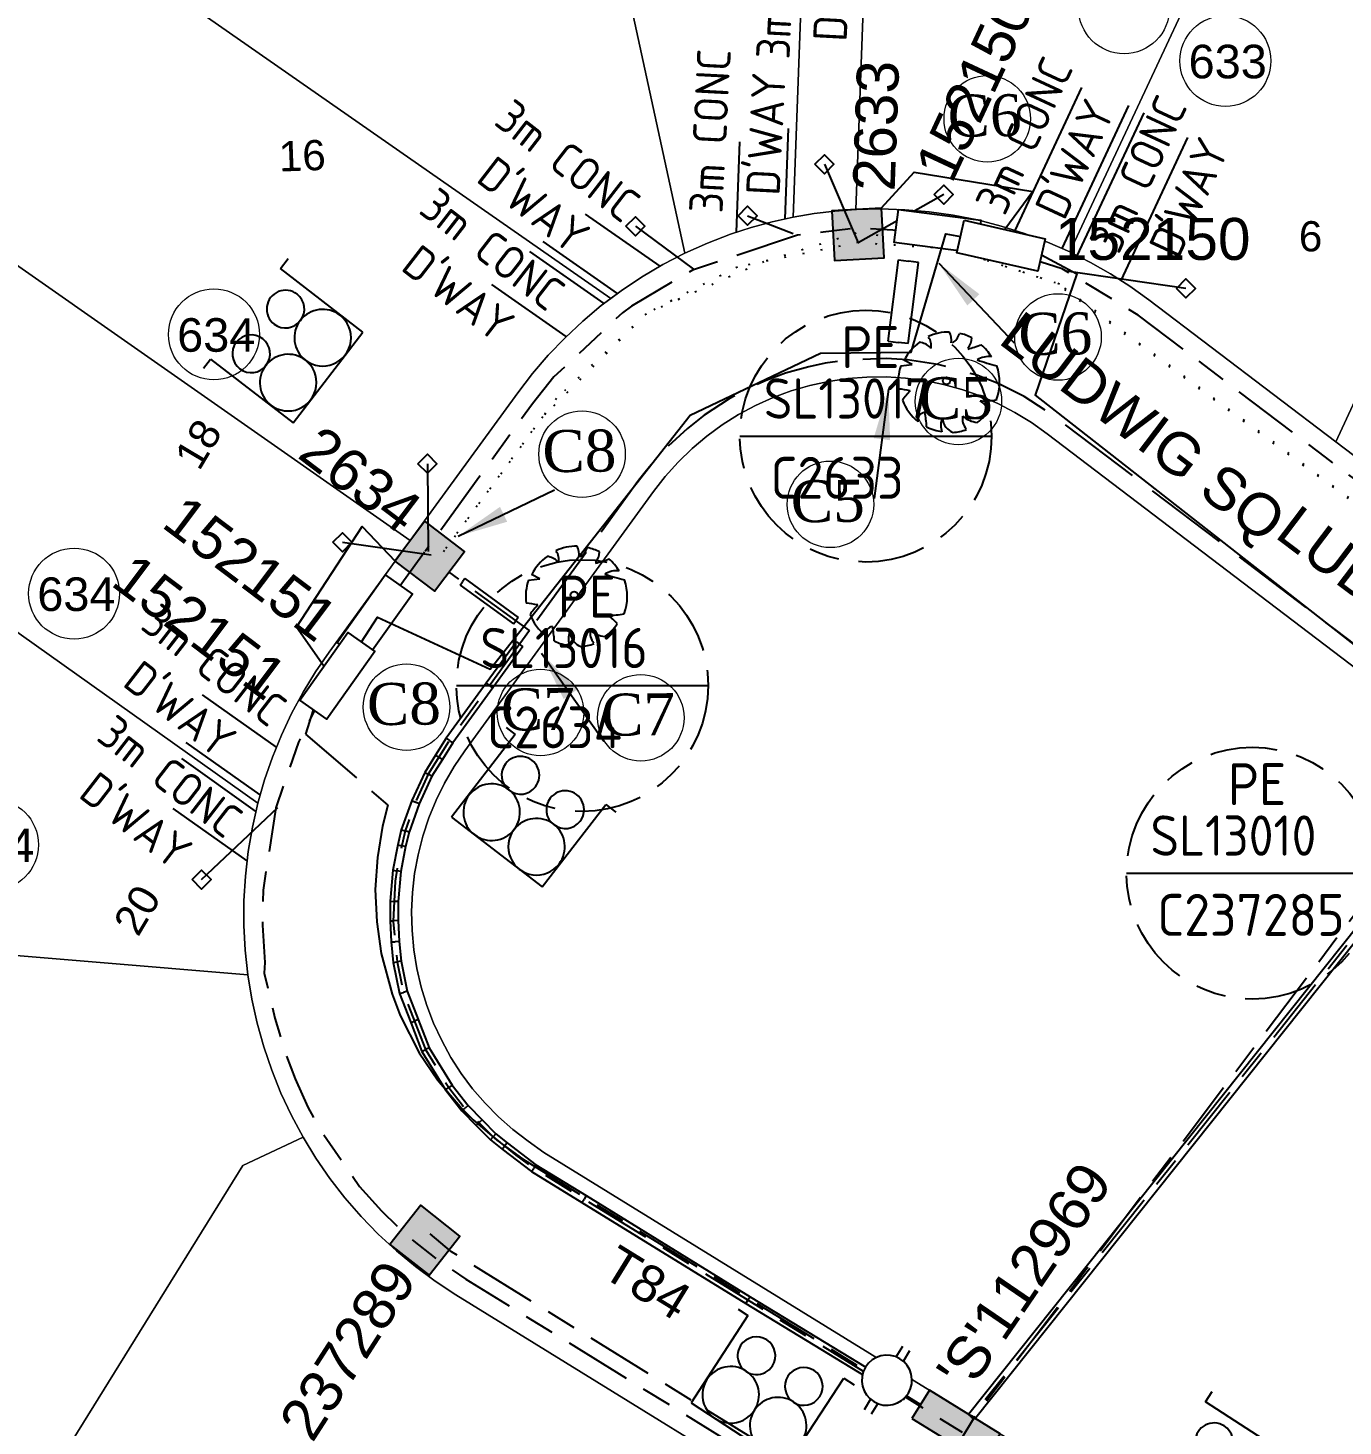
# Model space of a CAD drawing. Header units: metres. Extents: x 298214 to 299272, y 6265564 to 6266203.
# Drawn here: x 298669.6 to 298747.9, y 6265778.5 to 6265861.8 of the extents above; entities that cross this region are included whole.
import ezdxf
from ezdxf.enums import TextEntityAlignment as Align

# ---------------------------------------------------------------- set-up
doc = ezdxf.new("R2010")
doc.units = ezdxf.units.M
for name, pattern in [('Cable Exist UG', [8.2, 4, -1.2, 1.8, -1.2]), ('Cable Remove', [2, 0, -2]), ('IE Trench LV', [6.5, 5, -1.5]), ('IECLCHAINA', [8.2, 4, -1.2, 1.8, -1.2])]:
    doc.linetypes.add(name, pattern=pattern)
doc.layers.get('0').update_dxf_attribs({"color": 6})
doc.layers.add('Cadastre Land Parcels_SP_EXT', color=9, linetype='Continuous', lineweight=5)
doc.layers.add('Cadastre Roads_SP_EXT', color=9, linetype='Continuous', lineweight=5)
for name, color, linetype in [('Duct_SP_NEW', 2, 'Continuous'), ('Equip_LV_EXT', 7, 'Continuous'), ('Equip_LV_NEW', 2, 'Continuous'), ('Mains_HV_EXT', 7, 'Continuous'), ('Mains_LV_EXT', 7, 'Continuous'), ('Mains_LV_New_T8', 2, 'Continuous'), ('Mains_LV_NEW_T84', 2, 'Continuous'), ('Mains_LV_SL_EXT', 7, 'Continuous'), ('Mains_SL_EXT', 7, 'Continuous'), ('Notes_LV_MISC', 7, 'Continuous'), ('NOTES_SL_EXT', 7, 'Continuous'), ('Notes_SL_MISC', 7, 'Continuous'), ('Notes_SP_EXT', 7, 'Continuous'), ('Notes_SP_MISC', 7, 'Continuous'), ('Services_SP_EXT', 7, 'Continuous'), ('SupportsUG_SP_LV_EXT', 7, 'Continuous'), ('SupportsUG_SP_LV_SL_EXT', 7, 'Continuous'), ('Trench_SP_NEW', 2, 'Continuous'), ('UG_Details_SP_MISC', 7, 'Continuous')]:
    doc.layers.add(name, color=color, linetype=linetype)
doc.layers.add('Features_HIDE', color=1, linetype='Continuous', plot=False)
doc.layers.get('Features_HIDE').off()
doc.styles.add('COLUMN_LABEL', font='arial.ttf')
doc.styles.add('iecARIAL', font='arial.ttf', dxfattribs={"height": 2})
doc.styles.add('iecISOCP', font='isocp.shx')
doc.styles.add('iecNAME', font='times.ttf')
doc.styles.add('iecRoadName', font='arial.ttf', dxfattribs={"height": 3.5})
doc.styles.add('POLE_LABEL', font='arial.ttf')
doc.styles.get("Standard").update_dxf_attribs({"font": 'arial.ttf'})
doc.linetypes.add('IECLCABS1', pattern='A,7,-0.5,["/",Standard,S=1.5,R=0,X=0.2,Y=-0.7],-1.8', length=9.3)
doc.linetypes.add('IECLCABX1', pattern='A,7,-0.25,["x",Standard,S=2,R=0,X=0.2,Y=-0.8],-2.1', length=9.35)
doc.dimstyles.new('UGT1', dxfattribs={"dimtxt": 2.5, "dimasz": 2, "dimexe": 1.25, "dimexo": 0.625, "dimgap": 1, "dimtad": 1, "dimjust": 1, "dimlfac": 1000, "dimtxsty": 'iecISOCP', "dimblk1": 'M05', "dimblk2": 'NONE', "dimsah": 1, "dimcen": 0, "dimse1": 1, "dimse2": 1, "dimadec": 0, "dimazin": 0, "dimtfac": 1, "dimtmove": 0, "dimatfit": 3, "dimfxl": 1, "dimarcsym": 0})

# ---------------------------------------------------------------- blocks, each defined once
blk = doc.blocks.new('COLUMN_EXT')
blk.add_hatch(color=256).paths.add_polyline_path([(-1.485, 1.485), (-1.485, -1.485), (1.485, -1.485), (1.485, 1.485)])
blk.add_lwpolyline([(-1.485, -1.485), (1.485, -1.485), (1.485, 1.485), (-1.485, 1.485)], close=True)
for tag, height, style, flags, p in [('ASSET_NUM', 2.5, 'COLUMN_LABEL', 8, (2, 2)), ('STRUCTURE_PLANT_NUMBER', 0.2, 'POLE_LABEL', 9, (1.813, 0.031)), ('STREET_CODE', 0.2, 'COLUMN_LABEL', 9, (1.813, -0.2))]:
    blk.add_attdef(tag, text='', height=height, dxfattribs=dict(style=style, flags=flags)).set_placement(p, align=Align.MIDDLE_LEFT)
at = {"flags": 9}
for tag, p in [('OWNED_BY', (1.813, -0.6)), ('STATE', (1.813, -0.8)), ('COLUMN_TYPE', (1.813, -0.4)), ('STREETNAME', (1.813, -1.6)), ('USAGE', (1.813, -1)), ('LEGEND', (1.813, -1.2)), ('LOCATION', (1.813, -1.4)), ('SUBURB', (1.813, -1.8)), ('NOTES', (1.813, -2))]:
    blk.add_attdef(tag, text='', height=0.2, dxfattribs=at).set_placement(p, align=Align.MIDDLE_LEFT)
at = {"flags": 1}
blk.add_attdef('Z', (1.813, -2.351), '', height=0.2, dxfattribs=at)
blk = doc.blocks.new('PILLAR_EXT')
blk.add_hatch(color=256).paths.add_polyline_path([(-2.475, 0.99), (-2.475, -0.99), (2.475, -0.99), (2.475, 0.99)])
blk.add_lwpolyline([(-2.475, -0.99), (2.475, -0.99), (2.475, 0.99), (-2.475, 0.99)], close=True)
at = {"style": 'iecARIAL', "flags": 8}
blk.add_attdef('ASSET_NUM', (1.5, 3.5), '', height=2.5, dxfattribs=at)
for tag, p, flags in [('OWNED_BY', (0, -0.2), 9), ('STATE', (0, -0.4), 9), ('SUPPORT_TYPE', (0, -0.6), 9), ('USAGE', (0, -0.8), 9), ('LEGEND', (0, -1), 9), ('STREETNAME', (0, -1.8), 9), ('LOCATION', (0, -1.2), 9), ('NOTES', (0, -1.4), 9), ('PARENT', (0, -1.6), 9), ('SUBURB', (0, -2), 1)]:
    blk.add_attdef(tag, p, '', height=0.2, dxfattribs=dict(flags=flags))
blk = doc.blocks.new('CCP_EXT')
at = {"flags": 9}
for tag, p in [('USAGE', (0, -1.2)), ('LEGEND', (0, -1.4)), ('LIFE_SUPPORT', (0, -1.6)), ('STATE', (0, -1.8)), ('NOTES', (0, -2))]:
    blk.add_attdef(tag, text='', height=0.2, dxfattribs=at).set_placement(p, align=Align.MIDDLE_LEFT)
blk.add_wipeout([(0, 0.566), (0.566, 0), (0, -0.566), (-0.566, 0)])
blk.add_lwpolyline([(-0.566, 0), (0, 0.566), (0.566, 0), (0, -0.566), (-0.566, 0)])
at = {"flags": 1}
blk.add_attdef('Z', (0, 0), '', height=0.2, dxfattribs=at)
at = {"flags": 9}
for tag, p in [('CCP_TYPE', (0, 0)), ('OPERATING_VOLTAGE', (0, -0.6)), ('ORIENTATION', (0, -0.8)), ('CONSTRUCTED_VOLTAGE', (0, -0.2)), ('NO_PHASES', (0, -0.4)), ('OWNED_BY', (0, -1))]:
    blk.add_attdef(tag, text='', height=0.2, dxfattribs=at).set_placement(p, align=Align.MIDDLE_LEFT)
blk = doc.blocks.new('LV_UG_LINKS_OPEN_EXT')
for p, q in [((-0.249, 1.473), (-0.249, 2.22)), ((0.249, 1.473), (0.249, 2.22)), ((-0.249, -1.473), (-0.249, -2.22)), ((0.249, -1.473), (0.249, -2.22))]:
    blk.add_line(p, q)
at = {"flags": 9}
for tag, p in [('ACTUAL_STATUS', (0, 0)), ('OPERATING_VOLTAGE', (0, -0.6)), ('ORIENTATION', (0, -0.8)), ('CONSTRUCTED_VOLTAGE', (0, -0.2)), ('NO_PHASES', (0, -0.4)), ('STATE', (0, -1)), ('SWITCH_TYPE', (0, -1.2)), ('USAGE', (0, -1.4)), ('NOTES', (0, -1.6))]:
    blk.add_attdef(tag, text='', height=0.2, dxfattribs=at).set_placement(p, align=Align.MIDDLE_LEFT)
at = {"flags": 1}
blk.add_attdef('Z', (0, 0), '', height=0.2, dxfattribs=at)
blk.add_wipeout([(-0.249, 1.473), (-0.432, 1.43), (-0.608, 1.365), (-0.774, 1.278), (-0.928, 1.171), (-1.067, 1.045), (-1.19, 0.903), (-1.294, 0.747), (-1.377, 0.579), (-1.439, 0.402), (-1.478, 0.218), (-1.494, 0.031), (-1.486, -0.156), (-1.455, -0.341), (-1.4, -0.521), (-1.324, -0.692), (-1.227, -0.853), (-1.11, -1), (-0.976, -1.131), (-0.827, -1.244), (-0.664, -1.338), (-0.491, -1.411), (-0.311, -1.461), (-0.125, -1.489), (0.062, -1.493), (0.249, -1.473), (0.432, -1.43), (0.608, -1.365), (0.774, -1.278), (0.928, -1.171), (1.067, -1.045), (1.19, -0.903), (1.294, -0.747), (1.377, -0.579), (1.439, -0.402), (1.478, -0.218), (1.494, -0.031), (1.486, 0.156), (1.455, 0.341), (1.4, 0.521), (1.324, 0.692), (1.227, 0.853), (1.11, 1), (0.976, 1.131), (0.827, 1.244), (0.664, 1.338), (0.491, 1.411), (0.311, 1.461), (0.125, 1.489), (-0.062, 1.493)])
blk.add_lwpolyline([(0, -1.494, 1), (0, 1.494, 1)], format="xyb", close=True)
blk = doc.blocks.new('d22')
at = {"layer": 'Notes_SP_EXT', "color": 1}
for p, q in [((298704.75, 6265824.31), (298705.67, 6265824.31)), ((298705.67, 6265824.31), (298705.65, 6265816.04)), ((298714.73, 6265816.03), (298714.75, 6265824.29)), ((298714.75, 6265824.29), (298715.75, 6265824.29)), ((298705.65, 6265816.04), (298714.73, 6265816.03))]:
    blk.add_line(p, q, dxfattribs=at)
for points in [[(298706.47, 6265822, 1), (298709.47, 6265822.01, 1)], [(298710.95, 6265822, 1), (298713.95, 6265822.01, 1)], [(298705.69, 6265818.29, 1), (298710.19, 6265818.28, 1)], [(298710.19, 6265818.28, 1), (298714.69, 6265818.28, 1)]]:
    blk.add_lwpolyline(points, format="xyb", close=True, dxfattribs=at)
blk = doc.blocks.new('PILLAR_NEW')
for tag, height, flags, p in [('ASSET_NUM', 2.5, 8, (2, 4)), ('STREET_CODE', 0.2, 9, (1.5, 2)), ('OWNED_BY', 0.2, 9, (1.5, 1.8)), ('OPERATED_BY', 0.2, 9, (1.5, 1.6))]:
    blk.add_attdef(tag, text='', height=height, dxfattribs=dict(flags=flags)).set_placement(p, align=Align.MIDDLE_LEFT)
blk.add_wipeout([(-2.475, 0.99), (2.475, 0.99), (2.475, -0.99), (-2.475, -0.99)])
at = {"lineweight": -3}
blk.add_lwpolyline([(-2.475, 0.99), (2.475, 0.99), (2.475, -0.99), (-2.475, -0.99)], close=True, dxfattribs=at)
for tag, flags, p in [('STATE', 9, (1.5, 1.2)), ('SUPPORT_TYPE', 9, (1.5, 1)), ('USAGE', 9, (1.5, 0.8)), ('MAINTAINED_BY', 9, (1.5, 1.4)), ('SUBURB', 9, (1.5, 0.2)), ('STREETNAME', 9, (1.5, 0)), ('LEGEND', 9, (1.5, 0.6)), ('PARENT', 9, (1.5, 0.4)), ('Z', 1, (1.5, -0.6)), ('LOCATION', 9, (1.5, -0.2)), ('NOTES', 9, (1.5, -0.4))]:
    blk.add_attdef(tag, text='', height=0.2, dxfattribs=dict(flags=flags)).set_placement(p, align=Align.MIDDLE_LEFT)
blk = doc.blocks.new('tre1')
at = {"color": 8}
for p, q in [((356.296, 363.2), (355.804, 363.464)), ((355.804, 363.464), (355.804, 363.464)), ((355.628, 363.125), (356.296, 363.2))]:
    blk.add_line(p, q, dxfattribs=at)
blk.add_circle((358.355, 362.23), 0.217, dxfattribs=at)
for centre, radius, start, end in [((358.501, 362.127), 3.017, 89.33215, 114.38564), ((357.558, 364.653), 1.094, 352.07749, 26.61284), ((358.069, 365.449), 1.144, 304.18683, 338.5411), ((358.501, 362.127), 3.008, 62.87665, 77.70213), ((358.501, 362.127), 2.986, 126.07508, 153.62454), ((356.533, 363.285), 1.272, 48.52033, 80.51513), ((356.704, 364.371), 0.737, 343.65549, 39.76), ((359.002, 364.808), 0.871, 315.84539, 359.76505), ((357.163, 373.045), 9.253, 285.43975, 290.70994), ((358.501, 362.127), 2.967, 31.40984, 49.47525), ((360.884, 362.357), 1.324, 83.53226, 121.6544), ((363.985, 373.961), 11.143, 250.08649, 256.34511), ((358.501, 362.127), 3.042, 160.84261, 187.275), ((358.501, 362.127), 3.025, 340.33073, 19.42997), ((355.09, 356.768), 4.99, 77.37282, 85.46489), ((358.523, 359.275), 3.326, 134.77817, 147.33147), ((358.501, 362.127), 2.972, 200.8103, 231.43916), ((360.576, 364.744), 3.717, 266.7455, 282.01463), ((358.548, 358.533), 3.091, 39.65359, 53.99299), ((357.126, 359.864), 0.494, 97.74104, 188.81075), ((350.893, 359.164), 6.281, 2.94646, 10.92381), ((359.257, 359.6), 1.249, 160.60085, 199.39915), ((359.117, 360.086), 1.009, 186.19115, 248.49517), ((360.225, 359.977), 0.927, 170.63138, 220.62782), ((360.394, 361.44), 1.702, 230.45823, 263.10928), ((358.501, 362.127), 2.914, 305.39404, 326.24638), ((358.501, 362.127), 2.959, 243.14983, 261.83562), ((358.501, 362.127), 2.989, 274.72362, 290.3277)]:
    blk.add_arc(centre, radius, start, end, dxfattribs=at)
blk = doc.blocks.new('_None')
blk = doc.blocks.new('M05')
blk.add_hatch(color=256).paths.add_polyline_path([(-2, 0), (-0.701, -0.75), (-0.701, 0.75)])
at = {"color": 1}
blk.add_lwpolyline([(-0.701, 0.75), (-0.701, -0.75), (-2, 0)], close=True, dxfattribs=at)

msp = doc.modelspace()

# ---------------------------------------------------------------- linework, layer by layer
at = {"layer": 'Cadastre Land Parcels_SP_EXT', "linetype": 'Continuous'}
for points in [[(298696.505, 6265906.612), (298716.182, 6265877.479), (298715.19, 6265850.495), (298716.424, 6265850.704), (298717.664, 6265850.856), (298718.909, 6265850.949), (298719.925, 6265878.605), (298729.311, 6265886.081), (298721.672, 6265919.043), (298709.92, 6265913.237), (298696.505, 6265906.612)], [(298668.378, 6265892.717), (298704.659, 6265867.104), (298708.733, 6265848.348), (298710.077, 6265848.951), (298711.453, 6265849.478), (298712.682, 6265849.877), (298713.93, 6265850.217), (298715.19, 6265850.495), (298716.182, 6265877.479), (298696.505, 6265906.612), (298694.246, 6265905.495), (298679.96, 6265898.438), (298668.378, 6265892.717)], [(298655.134, 6265879.928), (298704.324, 6265845.654), (298704.928, 6265846.107), (298706.154, 6265846.924), (298707.425, 6265847.672), (298708.733, 6265848.348), (298704.659, 6265867.104), (298668.378, 6265892.717), (298656.088, 6265886.647), (298655.134, 6265879.928)], [(298744.045, 6265874.893), (298729.311, 6265886.081), (298719.925, 6265878.605), (298718.909, 6265850.949), (298720.368, 6265850.984), (298721.826, 6265850.939), (298723.28, 6265850.815), (298724.724, 6265850.61), (298726.155, 6265850.326), (298727.569, 6265849.965), (298728.961, 6265849.527), (298730.326, 6265849.014), (298731.662, 6265848.426), (298744.045, 6265874.893)], [(298652.213, 6265859.328), (298692.36, 6265831.223), (298698.768, 6265840.031), (298699.648, 6265841.176), (298700.59, 6265842.27), (298701.588, 6265843.311), (298702.644, 6265844.297), (298703.749, 6265845.224), (298704.324, 6265845.654), (298655.134, 6265879.928), (298652.213, 6265859.328)], [(298759.576, 6265863.101), (298744.045, 6265874.893), (298731.662, 6265848.426), (298732.892, 6265847.803), (298734.087, 6265847.12), (298735.245, 6265846.374), (298736.365, 6265845.57), (298747.513, 6265837.104), (298759.576, 6265863.101)], [(298778.688, 6265848.59), (298759.576, 6265863.101), (298747.513, 6265837.104), (298758.574, 6265828.709), (298764.176, 6265829.475), (298778.688, 6265848.59)], [(298648.373, 6265840.387), (298683.291, 6265815.593), (298683.685, 6265816.967), (298684.153, 6265818.318), (298684.693, 6265819.641), (298685.302, 6265820.933), (298685.98, 6265822.19), (298686.725, 6265823.411), (298687.535, 6265824.588), (298692.36, 6265831.223), (298652.213, 6265859.328), (298648.373, 6265840.387)], [(298644.223, 6265820.969), (298645.941, 6265819.84), (298664.364, 6265806.893), (298682.688, 6265805.36), (298682.53, 6265806.826), (298682.454, 6265808.297), (298682.459, 6265809.77), (298682.546, 6265811.241), (298682.713, 6265812.705), (298682.963, 6265814.157), (298683.291, 6265815.593), (298648.373, 6265840.387), (298646.829, 6265832.782), (298644.223, 6265820.969)], [(298707.396, 6265740.85), (298665.492, 6265766.774), (298682.389, 6265794.004), (298685.98, 6265795.692), (298685.284, 6265796.984), (298684.661, 6265798.314), (298684.111, 6265799.676), (298683.638, 6265801.065), (298683.243, 6265802.479), (298682.925, 6265803.912), (298682.688, 6265805.36), (298664.364, 6265806.893), (298645.941, 6265819.84), (298644.223, 6265820.97), (298639.469, 6265814.242), (298625.968, 6265795.133), (298623.767, 6265792.053), (298594.687, 6265782.006), (298571.29, 6265773.915), (298633.078, 6265735.795), (298684.654, 6265703.98), (298707.396, 6265740.85)], [(298709.455, 6265744.19), (298720.97, 6265770.331), (298695.081, 6265786.299), (298693.854, 6265787.103), (298692.672, 6265787.976), (298691.54, 6265788.911), (298690.462, 6265789.907), (298689.441, 6265790.96), (298688.479, 6265792.069), (298687.579, 6265793.231), (298686.746, 6265794.439), (298685.98, 6265795.692), (298682.389, 6265794.004), (298665.492, 6265766.774), (298707.396, 6265740.85), (298709.455, 6265744.19)]]:
    msp.add_lwpolyline(points, close=True, dxfattribs=at)
msp.add_lwpolyline([(298751.766, 6265821.292), (298730.317, 6265837.577), (298729.38, 6265838.267), (298728.397, 6265838.863), (298727.376, 6265839.39), (298726.322, 6265839.845), (298725.239, 6265840.225), (298724.131, 6265840.53), (298723.006, 6265840.758), (298721.868, 6265840.907), (298720.721, 6265840.977), (298719.573, 6265840.968), (298718.429, 6265840.88), (298717.292, 6265840.712), (298716.171, 6265840.466), (298715.069, 6265840.144), (298713.992, 6265839.747), (298712.945, 6265839.275), (298711.933, 6265838.732), (298710.96, 6265838.121), (298710.033, 6265837.444), (298709.155, 6265836.705), (298708.33, 6265835.904), (298707.562, 6265835.052), (298706.855, 6265834.147), (298695.622, 6265818.704), (298694.985, 6265817.76), (298694.413, 6265816.776), (298693.91, 6265815.753), (298693.479, 6265814.7), (298693.121, 6265813.618), (298692.837, 6265812.515), (298692.63, 6265811.396), (298692.5, 6265810.265), (298692.448, 6265809.126), (298692.475, 6265807.988), (298692.579, 6265806.855), (298692.761, 6265805.731), (298693.019, 6265804.621), (298693.353, 6265803.532), (298693.76, 6265802.469), (298694.24, 6265801.436), (298694.79, 6265800.439), (298695.407, 6265799.481), (298696.086, 6265798.568), (298696.828, 6265797.704), (298697.628, 6265796.892), (298698.48, 6265796.137), (298699.383, 6265795.443), (298700.332, 6265794.765), (298786.622, 6265741.573)], dxfattribs=at)
at = {"layer": 'Cadastre Land Parcels_SP_EXT'}
for centre in [(298734.896, 6265862.938), (298740.935, 6265859.801), (298680.672, 6265843.512), (298667.508, 6265813.108)]:
    msp.add_circle(centre, 2.709, dxfattribs=at)
at = {"layer": 'Duct_SP_NEW'}
for p, q in [((298722.028, 6265842.958), (298722.655, 6265847.79)), ((298722.655, 6265847.79), (298722.06, 6265847.867)), ((298720.838, 6265843.112), (298721.433, 6265843.035)), ((298722.028, 6265842.958), (298721.433, 6265843.035))]:
    msp.add_line(p, q, dxfattribs=at)
at = {"layer": 'Mains_LV_EXT', "linetype": 'Cable Exist UG'}
msp.add_lwpolyline([(298686.589, 6265821.152), (298686.129, 6265819.702), (298691.04, 6265815.467), (298691.04, 6265815.467), (298690.716, 6265814.21), (298690.415, 6265812.344), (298690.284, 6265810.434), (298690.372, 6265808.523), (298690.636, 6265806.618), (298691.287, 6265804.198), (298691.768, 6265802.942), (298692.902, 6265800.708), (298693.989, 6265799.101), (298695.434, 6265797.391), (298696.106, 6265796.709), (298697.533, 6265795.503), (298699.054, 6265794.389), (298722.778, 6265779.765)], dxfattribs=at)
at = {"layer": 'Mains_LV_SL_EXT', "linetype": 'Cable Exist UG'}
msp.add_lwpolyline([(298722.019, 6265772.041), (298720.499, 6265772.97), (298694.834, 6265788.847), (298693.548, 6265789.932)], dxfattribs=at)
at = {"layer": 'Notes_LV_MISC', "lineweight": 0}
for centre in [(298725.025, 6265839.516), (298700.129, 6265820.98)]:
    msp.add_circle(centre, 2.577, dxfattribs=at)
at = {"layer": 'Notes_SL_MISC', "color": 7, "linetype": 'Continuous'}
for p, q in [((298712.005, 6265837.45), (298727.005, 6265837.45)), ((298695.114, 6265822.589), (298710.114, 6265822.589)), ((298735.042, 6265811.412), (298750.042, 6265811.412))]:
    msp.add_line(p, q, dxfattribs=at)
at = {"layer": 'Notes_SL_MISC', "color": 7, "linetype": 'IECLCHAINA'}
for centre in [(298719.505, 6265837.45), (298702.614, 6265822.589), (298742.542, 6265811.412)]:
    msp.add_circle(centre, 7.5, dxfattribs=at)
at = {"layer": 'Notes_SP_EXT'}
for p, q in [((298731.204, 6265848.628), (298735.189, 6265857.145)), ((298732.108, 6265848.2), (298736.092, 6265856.718)), ((298714.699, 6265850.387), (298714.899, 6265855.783)), ((298703.924, 6265845.354), (298699.485, 6265848.447)), ((298704.723, 6265845.954), (298700.284, 6265849.047)), ((298701.664, 6265843.381), (298697.225, 6265846.474)), ((298684.396, 6265818.913), (298679.993, 6265822.039)), ((298683.429, 6265816.073), (298679.026, 6265819.199)), ((298683.153, 6265815.112), (298678.75, 6265818.238)), ((298682.649, 6265812.141), (298678.246, 6265815.268))]:
    msp.add_line(p, q, dxfattribs=at)
at = {"layer": 'Notes_SP_EXT', "lineweight": 0}
for centre in [(298730.959, 6265843.357), (298702.602, 6265836.374), (298717.401, 6265833.386), (298706.104, 6265820.67)]:
    msp.add_circle(centre, 2.577, dxfattribs=at)
at = {"layer": 'UG_Details_SP_MISC', "color": 7, "linetype": 'Cable Exist UG'}
msp.add_line((298699.472, 6265825.866), (298694.674, 6265829.358), dxfattribs=at)
at = {"layer": 'UG_Details_SP_MISC'}
for p, q in [((298695.341, 6265828.575), (298695.483, 6265828.769)), ((298695.341, 6265828.575), (298698.522, 6265826.261)), ((298695.624, 6265828.963), (298695.483, 6265828.769)), ((298695.624, 6265828.963), (298698.804, 6265826.649)), ((298698.522, 6265826.261), (298698.663, 6265826.455)), ((298698.804, 6265826.649), (298698.663, 6265826.455)), ((298698.689, 6265825.199), (298696.896, 6265822.734)), ((298698.689, 6265825.199), (298698.883, 6265825.058)), ((298699.078, 6265824.917), (298697.284, 6265822.451)), ((298699.078, 6265824.917), (298698.883, 6265825.058)), ((298696.896, 6265822.734), (298694.51, 6265819.453)), ((298696.896, 6265822.734), (298697.09, 6265822.593)), ((298697.284, 6265822.451), (298697.09, 6265822.593)), ((298697.284, 6265822.451), (298694.908, 6265819.184)), ((298694.51, 6265819.453), (298693.873, 6265818.438)), ((298694.51, 6265819.453), (298694.709, 6265819.318)), ((298694.908, 6265819.184), (298694.709, 6265819.318)), ((298693.873, 6265818.438), (298693.233, 6265817.417)), ((298693.873, 6265818.438), (298694.077, 6265818.31)), ((298694.908, 6265819.184), (298694.28, 6265818.183)), ((298694.28, 6265818.183), (298693.656, 6265817.187)), ((298694.28, 6265818.183), (298694.077, 6265818.31)), ((298693.233, 6265817.417), (298692.453, 6265815.734)), ((298693.656, 6265817.187), (298692.898, 6265815.552)), ((298693.233, 6265817.417), (298693.444, 6265817.302)), ((298693.656, 6265817.187), (298693.444, 6265817.302)), ((298755.709, 6265816.931), (298725.62, 6265779.163)), ((298756.085, 6265816.632), (298725.995, 6265778.864)), ((298692.453, 6265815.734), (298691.833, 6265813.997)), ((298692.898, 6265815.552), (298692.295, 6265813.861)), ((298692.453, 6265815.734), (298692.675, 6265815.643)), ((298692.898, 6265815.552), (298692.675, 6265815.643)), ((298691.833, 6265813.997), (298691.623, 6265813.096)), ((298691.833, 6265813.997), (298692.064, 6265813.929)), ((298692.295, 6265813.861), (298692.064, 6265813.929)), ((298692.295, 6265813.861), (298692.093, 6265812.995)), ((298691.623, 6265813.096), (298691.322, 6265811.583)), ((298691.623, 6265813.096), (298691.858, 6265813.046)), ((298692.093, 6265812.995), (298691.799, 6265811.517)), ((298692.093, 6265812.995), (298691.858, 6265813.046)), ((298691.322, 6265811.583), (298691.174, 6265809.744)), ((298691.322, 6265811.583), (298691.56, 6265811.55)), ((298691.799, 6265811.517), (298691.56, 6265811.55)), ((298691.799, 6265811.517), (298691.654, 6265809.725)), ((298691.174, 6265809.744), (298691.176, 6265808.573)), ((298691.174, 6265809.744), (298691.414, 6265809.734)), ((298691.654, 6265809.725), (298691.414, 6265809.734)), ((298691.654, 6265809.725), (298691.656, 6265808.584)), ((298691.176, 6265808.573), (298691.416, 6265808.578)), ((298691.176, 6265808.573), (298691.23, 6265807.314)), ((298691.656, 6265808.584), (298691.416, 6265808.578)), ((298691.656, 6265808.584), (298691.709, 6265807.347)), ((298691.23, 6265807.314), (298691.47, 6265807.331)), ((298691.23, 6265807.314), (298691.343, 6265806.094)), ((298691.709, 6265807.347), (298691.47, 6265807.331)), ((298691.709, 6265807.347), (298691.818, 6265806.165)), ((298691.343, 6265806.094), (298691.58, 6265806.13)), ((298691.343, 6265806.094), (298691.729, 6265804.241)), ((298691.818, 6265806.165), (298691.58, 6265806.13)), ((298691.818, 6265806.165), (298692.191, 6265804.377)), ((298691.729, 6265804.241), (298691.96, 6265804.309)), ((298692.191, 6265804.377), (298691.96, 6265804.309)), ((298692.191, 6265804.377), (298692.842, 6265802.691)), ((298691.729, 6265804.241), (298692.394, 6265802.518)), ((298692.394, 6265802.518), (298692.618, 6265802.605)), ((298692.842, 6265802.691), (298692.618, 6265802.605)), ((298692.842, 6265802.691), (298693.491, 6265801.007)), ((298692.394, 6265802.518), (298693.059, 6265800.794)), ((298693.491, 6265801.007), (298693.275, 6265800.9)), ((298693.491, 6265801.007), (298694.859, 6265798.776)), ((298693.059, 6265800.794), (298693.275, 6265800.9)), ((298693.059, 6265800.794), (298694.464, 6265798.501)), ((298694.464, 6265798.501), (298694.661, 6265798.638)), ((298694.464, 6265798.501), (298695.45, 6265797.249)), ((298694.859, 6265798.776), (298694.661, 6265798.638)), ((298694.859, 6265798.776), (298695.811, 6265797.566)), ((298695.45, 6265797.249), (298695.631, 6265797.408)), ((298695.45, 6265797.249), (298696.301, 6265796.385)), ((298695.811, 6265797.566), (298695.631, 6265797.408)), ((298695.811, 6265797.566), (298696.643, 6265796.722)), ((298696.301, 6265796.385), (298696.472, 6265796.553)), ((298696.301, 6265796.385), (298697.152, 6265795.521)), ((298696.643, 6265796.722), (298696.472, 6265796.553)), ((298696.643, 6265796.722), (298697.475, 6265795.877)), ((298697.152, 6265795.521), (298697.313, 6265795.699)), ((298697.152, 6265795.521), (298697.837, 6265794.966)), ((298697.475, 6265795.877), (298697.313, 6265795.699)), ((298697.475, 6265795.877), (298698.132, 6265795.344)), ((298697.837, 6265794.966), (298697.984, 6265795.155)), ((298698.132, 6265795.344), (298697.984, 6265795.155)), ((298698.132, 6265795.344), (298699.859, 6265794.046)), ((298697.837, 6265794.966), (298699.588, 6265793.649)), ((298699.588, 6265793.649), (298699.724, 6265793.848)), ((298699.588, 6265793.649), (298702.599, 6265791.794)), ((298699.859, 6265794.046), (298699.724, 6265793.848)), ((298699.859, 6265794.046), (298702.85, 6265792.203)), ((298702.599, 6265791.794), (298702.724, 6265791.998)), ((298702.599, 6265791.794), (298712.364, 6265785.774)), ((298702.85, 6265792.203), (298702.724, 6265791.998)), ((298702.85, 6265792.203), (298712.615, 6265786.183)), ((298712.364, 6265785.774), (298712.49, 6265785.978)), ((298712.615, 6265786.183), (298712.49, 6265785.978)), ((298712.615, 6265786.183), (298721.996, 6265780.467)), ((298712.364, 6265785.774), (298721.746, 6265780.057)), ((298721.746, 6265780.057), (298721.871, 6265780.262)), ((298721.996, 6265780.467), (298721.871, 6265780.262)), ((298725.62, 6265779.163), (298725.807, 6265779.013)), ((298725.995, 6265778.864), (298725.807, 6265779.013))]:
    msp.add_line(p, q, dxfattribs=at)
at = {"layer": 'UG_Details_SP_MISC', "color": 7, "linetype": 'Cable Exist UG', "flags": 128}
for points in [[(298699.472, 6265825.867), (298694.709, 6265819.318), (298693.444, 6265817.302), (298692.675, 6265815.643), (298692.064, 6265813.929), (298691.652, 6265812.162), (298691.469, 6265810.937), (298691.359, 6265808.531), (298691.58, 6265806.13), (298691.96, 6265804.309), (298693.275, 6265800.9), (298694.661, 6265798.638), (298695.631, 6265797.408), (298697.313, 6265795.699), (298698.655, 6265794.611), (298699.724, 6265793.848), (298725.256, 6265778.109)], [(298756.514, 6265817.594), (298725.807, 6265779.013)], [(298721.896, 6265780.303), (298722.775, 6265779.761)]]:
    msp.add_lwpolyline(points, dxfattribs=at)

# ---------------------------------------------------------------- block references
at = {"layer": 'Features_HIDE', "color": 7, "linetype": 'Cable Exist UG', "xscale": 0.75, "yscale": 0.75, "zscale": 0.75}
for p, rotation in [((3889342.925, 3225875.914), 52.47706350081294), ((-2741267.505, 2675157.213), 322.477063500813), ((4136114.11, 3543866.652), 57.38072286632413)]:
    msp.add_blockref('d22', p, dxfattribs=dict(at, rotation=rotation))
at = {"layer": 'Notes_SP_MISC', "lineweight": 0, "xscale": 0.9974999999976717, "yscale": 0.9974999999976717, "zscale": 0.9974999999976717}
for p in [(298366.86, 6265479.417), (298344.676, 6265466.659)]:
    msp.add_blockref('tre1', p, dxfattribs=at)
at = {"layer": 'SupportsUG_SP_LV_EXT'}
ref = msp.add_blockref('PILLAR_EXT', (298724.885, 6265778.467), dxfattribs=dict(at, rotation=328.3562681973784))
ref.add_attrib('ASSET_NUM', "'S'112969", dxfattribs={"layer": '0', "height": 2.5, "rotation": 55.65643, "style": 'iecARIAL'}).set_placement((298724.614, 6265781.086), align=Align.MIDDLE_LEFT)
at = {"layer": 'SupportsUG_SP_LV_SL_EXT'}
ref = msp.add_blockref('COLUMN_EXT', (298719.047, 6265849.468), dxfattribs=dict(at, rotation=183.1200345579374))
ref.add_attrib('ASSET_NUM', '2633', dxfattribs={"layer": '0', "height": 2.5, "rotation": 88, "style": 'COLUMN_LABEL'}).set_placement((298722.248, 6265859.748), align=Align.BOTTOM_RIGHT)
ref = msp.add_blockref('COLUMN_EXT', (298693.521, 6265830.294), dxfattribs=dict(at, rotation=232.8107269866121))
ref.add_attrib('ASSET_NUM', '2634', dxfattribs={"layer": '0', "height": 2.5, "rotation": 322.84695, "style": 'COLUMN_LABEL'}).set_placement((298693.269, 6265833.523), align=Align.TOP_RIGHT)
ref = msp.add_blockref('COLUMN_EXT', (298693.244, 6265789.542), dxfattribs=dict(at, rotation=321.9787026064821))
ref.add_attrib('ASSET_NUM', '237289', dxfattribs={"layer": '0', "height": 2.5, "rotation": 57.24643, "style": 'COLUMN_LABEL'}).set_placement((298690.738, 6265788.572), align=Align.TOP_RIGHT)

# ---------------------------------------------------------------- texts
at = {"layer": 'Cadastre Land Parcels_SP_EXT'}
for s, height, p in [('633', 2, (298738.741, 6265858.765)), ('6', 1.8, (298745.31, 6265848.457)), ('634', 2, (298678.478, 6265842.477)), ('634', 2, (298665.314, 6265812.072))]:
    msp.add_text(s, height=height, dxfattribs=at).set_placement(p)
for s, rotation, p in [('16', 2.19634, (298684.567, 6265853.208)), ('18', 59.22005, (298679.789, 6265835.315)), ('20', 59.22005, (298676.148, 6265807.563))]:
    msp.add_text(s, height=1.8, rotation=rotation, dxfattribs=at).set_placement(p)
at = {"layer": 'Mains_LV_EXT'}
msp.add_text('T84', height=2.2, rotation=328.34898, dxfattribs=at).set_placement((298703.651, 6265787.469))
at = {"layer": 'Notes_LV_MISC', "style": 'iecNAME'}
for s, p in [('C5', (298722.677, 6265838.444)), ('C7', (298697.781, 6265819.908))]:
    msp.add_text(s, height=2.5, rotation=0.56706, dxfattribs=at).set_placement(p)
at = {"layer": 'Notes_LV_MISC', "color": 1}
msp.add_text('LUDWIG SQ', height=2.5, rotation=322.88574, dxfattribs=at).set_placement((298743.798, 6265831.472))
at = {"layer": 'NOTES_SL_EXT', "char_height": 2.5, "width": 5.05471, "attachment_point": 1, "style": 'iecRoadName'}
for insert in [(298718.052, 6265843.998), (298701.162, 6265829.136), (298741.09, 6265817.96)]:
    msp.add_mtext('{\\Fisocp|c0;PE}', dxfattribs=dict(at, insert=insert))
at = {"layer": 'Notes_SL_MISC', "color": 1}
msp.add_text('LUDWIG SQ', height=2.5, rotation=322.88574, dxfattribs=at).set_placement((298727.325, 6265843.035))
at = {"layer": 'Notes_SL_MISC', "width": 13.64263, "attachment_point": 1, "style": 'iecRoadName'}
for s, insert, char_height in [('{\\Fisocp|c0;SL13017}', (298713.432, 6265840.891), 2.4), ('{\\Fisocp|c0;C2633}', (298713.83, 6265836.215), 2.5), ('{\\Fisocp|c0;SL13016}', (298696.542, 6265826.029), 2.4), ('{\\Fisocp|c0;C2634}', (298696.94, 6265821.353), 2.5), ('{\\Fisocp|c0;SL13010}', (298736.47, 6265814.853), 2.4), ('{\\Fisocp|c0;C237285}', (298736.868, 6265810.177), 2.5)]:
    msp.add_mtext(s, dxfattribs=dict(at, insert=insert, char_height=char_height))
at = {"layer": 'Notes_SP_EXT', "style": 'iecNAME'}
for s, p in [('C6', (298728.611, 6265842.285)), ('C8', (298700.254, 6265835.302)), ('C5', (298715.053, 6265832.313)), ('C7', (298703.756, 6265819.598))]:
    msp.add_text(s, height=2.5, rotation=0.56706, dxfattribs=at).set_placement(p)
at = {"layer": 'Notes_SP_EXT', "lineweight": 0, "char_height": 2, "width": 15.06754, "attachment_point": 5, "style": 'iecISOCP'}
for insert, rotation in [((298715.887, 6265864.716), 87.01159), ((298737.25, 6265852.372), 65.08419), ((298696.245, 6265847.264), 322.26633)]:
    msp.add_mtext("3m CONC D'WAY", dxfattribs=dict(at, insert=insert, rotation=rotation))

# ---------------------------------------------------------------- leaders
at = {"layer": 'Notes_SP_EXT', "lineweight": 0}
for points in [[(298723.857, 6265847.749), (298728.34, 6265843.003)], [(298720.852, 6265840.244), (298720.015, 6265833.729)], [(298695.226, 6265831.492), (298700.956, 6265834.249)], [(298700.178, 6265824.519), (298703.892, 6265819.278)]]:
    msp.add_leader(points, dimstyle='UGT1', override={"dimasz": 3, "dimgap": 1, "dimtad": 0}, dxfattribs=at)

# ---------------------------------------------------------------- next in the draw order: block references
at = {"layer": 'Services_SP_EXT'}
for p in [(298717.041, 6265853.65), (298724.152, 6265851.841), (298712.463, 6265850.582), (298705.783, 6265849.957), (298738.585, 6265846.249), (298693.388, 6265835.808), (298688.325, 6265831.125), (298679.932, 6265811.03)]:
    msp.add_blockref('CCP_EXT', p, dxfattribs=at)

# ---------------------------------------------------------------- next in the draw order: linework, layer by layer
at = {"layer": 'Cadastre Roads_SP_EXT', "linetype": 'Continuous'}
for points in [[(298758.212, 6265828.984), (298747.513, 6265837.104), (298736.365, 6265845.57), (298735.245, 6265846.374), (298734.087, 6265847.12), (298732.892, 6265847.803), (298731.662, 6265848.426), (298730.326, 6265849.014), (298728.961, 6265849.527), (298727.569, 6265849.965), (298726.155, 6265850.326), (298724.724, 6265850.61), (298723.28, 6265850.815), (298721.826, 6265850.939), (298720.368, 6265850.984), (298718.909, 6265850.949), (298717.664, 6265850.856), (298716.424, 6265850.704), (298715.191, 6265850.495), (298713.93, 6265850.217), (298712.682, 6265849.877), (298711.453, 6265849.478), (298710.077, 6265848.951), (298708.733, 6265848.348), (298707.425, 6265847.672), (298706.154, 6265846.924), (298704.928, 6265846.107), (298703.749, 6265845.224), (298702.644, 6265844.297), (298701.588, 6265843.311), (298700.59, 6265842.27), (298699.648, 6265841.176), (298698.768, 6265840.031), (298692.36, 6265831.223), (298687.535, 6265824.588), (298686.725, 6265823.411), (298685.98, 6265822.19), (298685.302, 6265820.933), (298684.693, 6265819.641), (298684.153, 6265818.318), (298683.685, 6265816.967), (298683.291, 6265815.593), (298682.963, 6265814.157), (298682.713, 6265812.705), (298682.546, 6265811.241), (298682.459, 6265809.77), (298682.454, 6265808.297), (298682.53, 6265806.826), (298682.688, 6265805.36), (298682.925, 6265803.912), (298683.243, 6265802.479), (298683.638, 6265801.065), (298684.111, 6265799.675), (298684.661, 6265798.314), (298685.284, 6265796.984), (298685.98, 6265795.692), (298686.746, 6265794.439), (298687.579, 6265793.231), (298688.479, 6265792.069), (298689.441, 6265790.96), (298690.462, 6265789.907), (298691.54, 6265788.911), (298692.672, 6265787.976), (298693.854, 6265787.103), (298695.081, 6265786.299), (298720.97, 6265770.331)], [(298786.622, 6265741.573), (298700.332, 6265794.765), (298699.383, 6265795.443), (298698.48, 6265796.137), (298697.628, 6265796.892), (298696.828, 6265797.704), (298696.086, 6265798.568), (298695.407, 6265799.481), (298694.79, 6265800.439), (298694.24, 6265801.436), (298693.76, 6265802.469), (298693.353, 6265803.532), (298693.019, 6265804.621), (298692.761, 6265805.731), (298692.579, 6265806.855), (298692.475, 6265807.988), (298692.448, 6265809.126), (298692.5, 6265810.265), (298692.63, 6265811.396), (298692.837, 6265812.515), (298693.121, 6265813.618), (298693.479, 6265814.7), (298693.91, 6265815.753), (298694.413, 6265816.776), (298694.985, 6265817.76), (298695.622, 6265818.704), (298706.855, 6265834.147), (298707.562, 6265835.052), (298708.33, 6265835.904), (298709.155, 6265836.705), (298710.033, 6265837.444), (298710.96, 6265838.121), (298711.933, 6265838.732), (298712.945, 6265839.275), (298713.992, 6265839.747), (298715.069, 6265840.144), (298716.171, 6265840.466), (298717.292, 6265840.712), (298718.429, 6265840.88), (298719.573, 6265840.968), (298720.721, 6265840.977), (298721.868, 6265840.907), (298723.006, 6265840.758), (298724.131, 6265840.53), (298725.239, 6265840.225), (298726.322, 6265839.845), (298727.376, 6265839.39), (298728.397, 6265838.863), (298729.38, 6265838.267), (298730.317, 6265837.577), (298751.766, 6265821.292)]]:
    msp.add_lwpolyline(points, dxfattribs=at)
at = {"layer": 'Mains_HV_EXT', "linetype": 'Cable Exist UG'}
msp.add_lwpolyline([(298764.082, 6265824.704), (298759.616, 6265819.083), (298755.665, 6265818.24), (298726.015, 6265779.047), (298720.791, 6265770.59), (298709.216, 6265744.336), (298684.395, 6265704.212), (298682.996, 6265701.751), (298649.9, 6265722.01), (298638.593, 6265706.949)], dxfattribs=at)
at = {"layer": 'Mains_LV_EXT', "linetype": 'Cable Remove', "ltscale": 0.5}
for points in [[(298719.062, 6265848.976), (298711.864, 6265847.525), (298706.426, 6265844.744), (298701.076, 6265839.694), (298693.992, 6265830.072)], [(298776.586, 6265842.912), (298765.267, 6265827.613), (298758.022, 6265826.623), (298731.048, 6265846.502), (298724.576, 6265848.608), (298719.059, 6265848.963)]]:
    msp.add_lwpolyline(points, dxfattribs=at)
at = {"layer": 'Mains_SL_EXT', "linetype": 'Cable Remove', "ltscale": 0.5}
for points in [[(298718.929, 6265849.538), (298713.439, 6265847.842), (298706.426, 6265844.744), (298700.273, 6265838.603), (298693.992, 6265830.072)], [(298762.128, 6265812.089), (298758.772, 6265809.965), (298751.686, 6265814.622), (298759.793, 6265825.257), (298730.819, 6265846.578), (298724.576, 6265848.608), (298719.468, 6265849.538)]]:
    msp.add_lwpolyline(points, dxfattribs=at)
at = {"layer": 'Notes_SP_EXT'}
for p, q in [((298734.715, 6265846.716), (298738.699, 6265855.233)), ((298711.806, 6265849.593), (298712.006, 6265854.989)), ((298707.251, 6265847.57), (298702.812, 6265850.663))]:
    msp.add_line(p, q, dxfattribs=at)
at = {"layer": 'Services_SP_EXT'}
for points in [[(298717.041, 6265853.65), (298719.059, 6265848.963)], [(298724.152, 6265851.841), (298719.059, 6265848.963)], [(298712.463, 6265850.582), (298715.174, 6265849.516)], [(298705.783, 6265849.957), (298709.242, 6265847.388)], [(298738.585, 6265846.249), (298731.465, 6265847.271)], [(298693.388, 6265835.808), (298693.433, 6265830.579)], [(298688.325, 6265831.125), (298693.607, 6265830.385)], [(298679.932, 6265811.03), (298684.47, 6265815.325)]]:
    msp.add_lwpolyline(points, dxfattribs=at)
at = {"layer": 'UG_Details_SP_MISC', "color": 7, "linetype": 'Cable Exist UG', "flags": 128}
for points in [[(298758.069, 6265827.849), (298746.889, 6265836.197), (298741.274, 6265840.461), (298735.745, 6265844.659), (298731.205, 6265847.417), (298724.524, 6265849.52), (298718.945, 6265849.845), (298715.43, 6265849.416), (298709.19, 6265847.341), (298705.552, 6265845.2), (298705.014, 6265844.797), (298700.929, 6265840.974), (298699.643, 6265839.364), (298696.454, 6265834.98), (298693.25, 6265830.576)], [(298693.225, 6265830.543), (298689.66, 6265825.639), (298688.042, 6265823.384), (298686.937, 6265821.645), (298685.708, 6265819.211), (298684.357, 6265815.305), (298683.601, 6265810.409), (298683.555, 6265808.324), (298683.712, 6265806.086), (298683.66, 6265805.457), (298684.304, 6265802.77), (298684.917, 6265800.722), (298685.506, 6265799.16), (298686.27, 6265797.473), (298686.92, 6265796.267), (298689.348, 6265792.748), (298690.655, 6265791.29), (298692.258, 6265789.746), (298693.916, 6265788.425), (298695.688, 6265787.217), (298708.603, 6265779.251), (298720.655, 6265771.817)]]:
    msp.add_lwpolyline(points, dxfattribs=at)

# ---------------------------------------------------------------- next in the draw order: texts
at = {"layer": 'Notes_SP_EXT', "lineweight": 0, "char_height": 2, "width": 15.06754, "attachment_point": 5, "style": 'iecISOCP'}
for insert, rotation in [((298711.895, 6265855.543), 87.01159), ((298700.731, 6265852.535), 322.26633), ((298677.04, 6265815.861), 322.26633)]:
    msp.add_mtext("3m CONC D'WAY", dxfattribs=dict(at, insert=insert, rotation=rotation))

# ---------------------------------------------------------------- next in the draw order: block references
at = {"layer": 'Duct_SP_NEW'}
ref = msp.add_blockref('PILLAR_NEW', (298723.778, 6265849.651), dxfattribs=dict(at, rotation=352.6133480204063))
ref.add_attrib('ASSET_NUM', '152150', dxfattribs={"height": 2.5, "rotation": 65}).set_placement((298723.495, 6265852.949), align=Align.MIDDLE_LEFT)
ref = msp.add_blockref('PILLAR_NEW', (298690.251, 6265826.594), dxfattribs=dict(at, rotation=54.59873804383914))
ref.add_attrib('ASSET_NUM', '152151', dxfattribs={"height": 2.5, "rotation": 323}).set_placement((298678.218, 6265833.09), align=Align.MIDDLE_LEFT)
at = {"layer": 'Equip_LV_EXT', "rotation": 328.7235356441327}
msp.add_blockref('LV_UG_LINKS_OPEN_EXT', (298720.769, 6265781.207), dxfattribs=at)

# ---------------------------------------------------------------- next in the draw order: linework, layer by layer
at = {"layer": 'Duct_SP_NEW'}
for p, q in [((298720.838, 6265843.112), (298721.465, 6265847.944)), ((298721.465, 6265847.944), (298722.06, 6265847.867))]:
    msp.add_line(p, q, dxfattribs=at)
at = {"layer": 'Notes_LV_MISC', "lineweight": 0}
msp.add_circle((298726.746, 6265856.354), 2.577, dxfattribs=at)
at = {"layer": 'Notes_SP_EXT'}
msp.add_line((298728.403, 6265849.703), (298732.388, 6265858.22), dxfattribs=at)
at = {"layer": 'Trench_SP_NEW', "color": 4, "linetype": 'IE Trench LV', "flags": 128}
msp.add_lwpolyline([(298776.763, 6265746.358), (298778.891, 6265745.035), (298786.08, 6265740.615), (298788.209, 6265739.512), (298789.907, 6265738.874), (298791.643, 6265738.398), (298792.858, 6265738.181), (298794.651, 6265738.027), (298796.449, 6265738.035), (298797.682, 6265738.154), (298799.791, 6265738.57), (298801.765, 6265739.208), (298804.457, 6265740.514), (298806.446, 6265741.898), (298807.796, 6265743.115), (298809.03, 6265744.45), (298810.411, 6265746.38), (298812.882, 6265750.389), (298815.351, 6265754.392), (298816.217, 6265756.001), (298816.753, 6265757.236), (298817.321, 6265758.904), (298817.714, 6265760.724), (298817.938, 6265762.581), (298817.916, 6265765.037), (298817.772, 6265766.29), (298817.543, 6265767.512), (298817.229, 6265768.72), (298816.734, 6265770.133), (298816.357, 6265771.037), (298816.07, 6265771.609), (298815.483, 6265772.682), (298814.813, 6265773.727), (298814.071, 6265774.722), (298813.26, 6265775.663), (298812.382, 6265776.549), (298811.432, 6265777.362), (298810.935, 6265777.749), (298806.72, 6265780.949), (298797.708, 6265787.81), (298795.728, 6265789.295), (298791.252, 6265792.694), (298771.667, 6265807.564), (298762.003, 6265814.901), (298752.431, 6265822.168), (298747.466, 6265825.938), (298741.707, 6265830.311), (298735.687, 6265834.881), (298730.957, 6265838.472), (298728.948, 6265839.818), (298727.392, 6265840.582), (298726.129, 6265841.08), (298723.799, 6265841.721), (298721.986, 6265842.002), (298720.73, 6265842.078), (298718.325, 6265841.977), (298717.094, 6265841.795), (298716.122, 6265841.581), (298714.73, 6265841.191), (298713.576, 6265840.766), (298712.459, 6265840.263), (298711.369, 6265839.677), (298709.872, 6265838.69), (298708.88, 6265837.912), (298707.537, 6265836.669), (298706.358, 6265835.297), (298705.975, 6265834.808), (298699.476, 6265825.872)], dxfattribs=at)

# ---------------------------------------------------------------- next in the draw order: block references
at = {"layer": 'Features_HIDE', "color": 7, "linetype": 'Cable Exist UG', "xscale": 0.7499999999999998, "yscale": 0.7499999999999998, "zscale": 0.7499999999999998, "rotation": 327.0467017456027}
msp.add_blockref('d22', (-2445519.687, 2444340.214), dxfattribs=at)

# ---------------------------------------------------------------- next in the draw order: texts
at = {"layer": 'Notes_LV_MISC', "style": 'iecNAME'}
msp.add_text('C6', height=2.5, rotation=0.56706, dxfattribs=at).set_placement((298724.398, 6265855.282))
at = {"layer": 'Notes_SP_EXT', "lineweight": 0, "char_height": 2, "width": 15.06754, "attachment_point": 5, "style": 'iecISOCP'}
for insert, rotation in [((298730.454, 6265854.661), 65.08419), ((298679.665, 6265822.494), 322.26633)]:
    msp.add_mtext("3m CONC D'WAY", dxfattribs=dict(at, insert=insert, rotation=rotation))

# ---------------------------------------------------------------- next in the draw order: block references
at = {"layer": 'Equip_LV_NEW'}
ref = msp.add_blockref('PILLAR_NEW', (298727.57, 6265848.794), dxfattribs=dict(at, rotation=347.225489214062))
ref.add_attrib('ASSET_NUM', '152150', dxfattribs={"height": 2.5}).set_placement((298730.779, 6265849.198), align=Align.MIDDLE_LEFT)
ref = msp.add_blockref('PILLAR_NEW', (298688.023, 6265823.169), dxfattribs=dict(at, rotation=54.59873804383914))
ref.add_attrib('ASSET_NUM', '152151', dxfattribs={"height": 2.5, "rotation": 323}).set_placement((298675.194, 6265829.608), align=Align.MIDDLE_LEFT)

# ---------------------------------------------------------------- next in the draw order: linework, layer by layer
at = {"layer": 'Cadastre Land Parcels_SP_EXT'}
msp.add_circle((298672.339, 6265828.069), 2.709, dxfattribs=at)
at = {"layer": 'Mains_LV_New_T8', "linetype": 'IECLCABS1', "ltscale": 0.7}
for points in [[(298720.439, 6265851.045), (298722.396, 6265853.166), (298729.47, 6265852.016), (298727.789, 6265849.759)], [(298687.216, 6265823.743), (298685.581, 6265826.06), (298689.503, 6265832.059), (298691.464, 6265829.991)]]:
    msp.add_lwpolyline(points, dxfattribs=at)
at = {"layer": 'Mains_LV_NEW_T84', "color": 2, "linetype": 'IECLCABX1', "flags": 128}
for points in [[(298689.457, 6265825.187), (298690.407, 6265826.662), (298697.122, 6265823.57), (298709.039, 6265838.699), (298716.809, 6265842.383), (298722.208, 6265842.449), (298724.278, 6265849.503), (298725.157, 6265849.341)], [(298729.984, 6265848.246), (298732.09, 6265847.11), (298729.591, 6265839.884), (298752.363, 6265822.082), (298766.61, 6265811.306)]]:
    msp.add_lwpolyline(points, dxfattribs=at)
at = {"layer": 'Notes_LV_MISC', "lineweight": 0}
msp.add_circle((298692.147, 6265821.303), 2.577, dxfattribs=at)

# ---------------------------------------------------------------- next in the draw order: texts
at = {"layer": 'Cadastre Land Parcels_SP_EXT'}
msp.add_text('634', height=2, dxfattribs=at).set_placement((298670.145, 6265827.033))
at = {"layer": 'Notes_LV_MISC', "style": 'iecNAME'}
msp.add_text('C8', height=2.5, rotation=0.56706, dxfattribs=at).set_placement((298689.799, 6265820.231))

doc.saveas('drawing.dxf')
